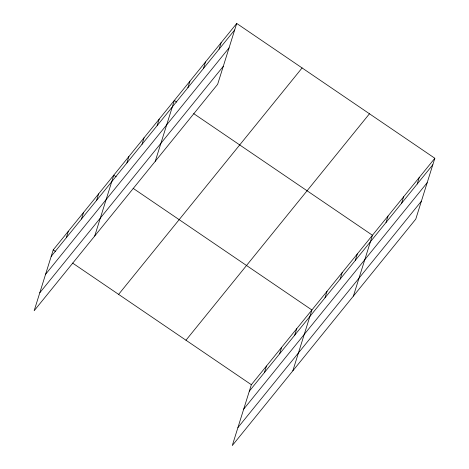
<?xml version="1.0" encoding="UTF-8"?>
<svg xmlns="http://www.w3.org/2000/svg" width="469" height="469" viewBox="0 0 469 469"><rect width="100%" height="100%" fill="white"/><g stroke="black" fill="none" stroke-linecap="round" stroke-linejoin="round"><path stroke-width="0.7" d="M236.716 23.45L53.226 249.889L34.161 310.736L217.651 84.291L236.716 23.45L434.839 158.264L415.774 219.111L232.284 445.55L251.349 384.709L434.839 158.264M66.328 237.701L68.368 231.211M81.471 219.023L83.505 212.527M96.608 200.339L98.642 193.849M94.715 236.007L113.779 175.166L116.201 176.813M126.882 162.978L128.916 156.482M142.019 144.294L144.053 137.804M157.156 125.616L159.196 119.12M155.262 161.283L174.333 100.442L176.754 102.09M187.893 87.685L189.927 81.19M203.487 68.439L205.528 61.943M219.087 49.192L221.122 42.697M264.452 372.521L266.486 366.025M279.588 353.837L281.623 347.341M294.725 335.159L296.76 328.663M292.832 370.827L311.903 309.98L133.149 188.345M325.005 297.792L327.04 291.302M340.142 279.114L342.177 272.618M355.279 260.43L357.314 253.94M353.386 296.097L372.45 235.256L193.703 113.621M386.016 222.499L388.051 216.01M401.611 203.253L403.645 196.763M417.205 184.006L419.245 177.511M51.191 256.385L234.682 29.946M45.575 274.318L229.065 47.879M39.783 292.797L223.273 66.358M118.61 294.38L302.1 67.941M185.97 340.218L369.461 113.779M249.315 391.199L432.805 164.76M243.692 409.138L427.183 182.693M237.9 427.617L421.391 201.172M53.226 249.889L55.647 251.536M72.601 263.074L251.349 384.709"/></g></svg>
